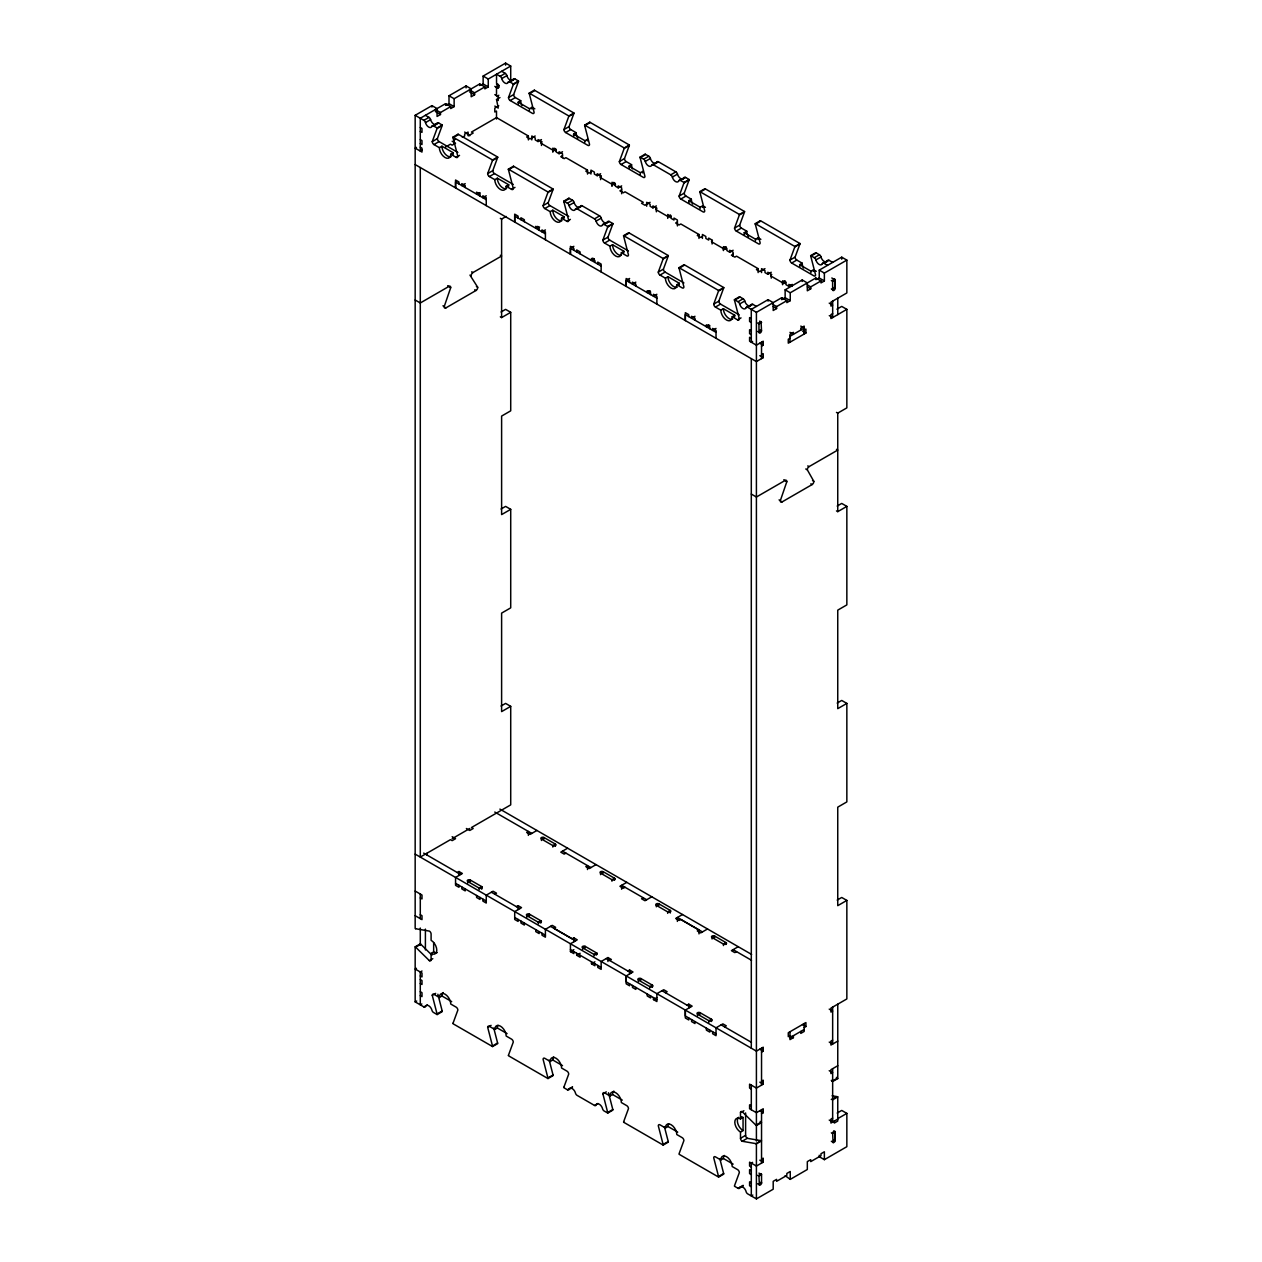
<?xml version="1.0" encoding="UTF-8"?>
<svg xmlns="http://www.w3.org/2000/svg" width="1262" height="1262" viewBox="0 0 1262 1262"><rect width="100%" height="100%" fill="white"/><g stroke="black" fill="none" stroke-linecap="round" stroke-linejoin="round"><path stroke-width="1.5" d="M469.953 275.1L477.683 287.231A2.414 1.388 -60 0 1 475.995 290.497L445.912 307.881A2.414 1.388 -60 0 1 444.224 306.556L450.676 287.72A2.414 1.388 -60 0 0 448.988 286.395L447.71 285.654M805.755 468.975L807.365 469.906L813.801 481.295A2.414 1.388 -60 0 1 812.129 484.561L782.03 501.945A2.414 1.388 -60 0 1 780.342 500.62L786.794 481.784A2.414 1.388 -60 0 0 785.106 480.459L783.828 479.718M432.251 141.596L437.062 128.519L442.173 125.569L437.362 138.646L432.251 141.596A2.414 1.388 60 0 0 433.954 144.562L439.365 147.67A8.045 4.638 60 0 0 445.044 157.529A8.045 4.638 60 0 0 450.739 154.248L453.295 152.765L441.921 146.203L439.365 147.67M573.879 113.454A2.414 1.388 60 0 0 573.926 113.012L534.347 90.154L529.22 93.12A2.414 1.388 60 0 0 529.299 93.719L534.11 112.35A2.414 1.388 60 0 1 532.39 113.328L510.211 100.534A2.414 1.388 60 0 1 508.507 97.568L513.318 84.491A2.414 1.388 60 0 0 513.382 83.97L518.508 81.02L514.912 78.938A2.414 1.388 60 0 0 513.303 79.317A4.827 2.792 60 0 1 510.085 80.09A4.827 2.792 60 0 1 506.867 75.61A2.414 1.388 60 0 0 505.257 73.37L501.661 71.287M508.507 97.568L513.634 94.618L518.43 81.541L513.318 84.491M494.783 179.677L497.338 178.194L508.712 184.757L506.157 186.24A8.045 4.638 60 0 1 500.462 189.521A8.045 4.638 60 0 1 494.783 179.677L489.372 176.554A2.414 1.388 60 0 1 487.668 173.604L492.48 160.526A2.414 1.388 60 0 0 492.543 159.99L497.67 157.04L458.09 134.182L452.963 137.148A2.414 1.388 60 0 0 453.042 137.747L457.838 156.378A2.414 1.388 60 0 1 456.134 157.356L450.739 154.248M487.668 173.604L492.795 170.638L497.591 157.561L492.48 160.526M563.94 129.576L568.736 116.498L573.863 113.533L569.052 126.61L563.94 129.576A2.414 1.388 60 0 0 565.644 132.526L587.824 145.335A2.414 1.388 60 0 0 589.528 144.341L584.716 125.711A2.414 1.388 60 0 1 584.653 125.112L589.764 122.162L629.359 145.004A2.414 1.388 60 0 1 629.312 145.445L624.469 158.618L619.358 161.568A2.414 1.388 60 0 0 621.062 164.517L643.241 177.327A2.414 1.388 60 0 0 644.945 176.349L640.149 157.718A2.414 1.388 60 0 1 640.071 157.119L645.197 154.153L648.794 156.236A2.414 1.388 60 0 1 650.403 158.476A4.827 2.792 60 0 0 653.621 162.956A4.827 2.792 60 0 0 656.839 162.199A2.414 1.388 60 0 1 658.448 161.804L675.88 171.869A2.414 1.388 60 0 1 677.489 174.109A4.827 2.792 60 0 0 680.707 178.605A4.827 2.792 60 0 0 683.925 177.832A2.414 1.388 60 0 1 685.534 177.437L689.131 179.519A2.414 1.388 60 0 1 689.084 179.961M550.2 211.669L552.772 210.202L564.146 216.764L561.574 218.247A8.045 4.638 60 0 1 555.895 221.528A8.045 4.638 60 0 1 550.2 211.669L544.805 208.545A2.414 1.388 60 0 1 543.102 205.596L547.897 192.518A2.414 1.388 60 0 0 547.976 191.998L553.087 189.048L513.508 166.19L508.381 169.14A2.414 1.388 60 0 0 508.46 169.739L513.271 188.369A2.414 1.388 60 0 1 511.552 189.363L506.157 186.24M543.102 205.596L548.213 202.646L553.024 189.568A2.414 1.388 60 0 0 553.087 189.048M619.358 161.568L624.169 148.49A2.414 1.388 60 0 0 624.233 147.969L629.359 145.004M609.972 246.185L612.543 244.702L623.917 251.28L621.361 252.747A8.045 4.638 60 0 1 615.667 256.028A8.045 4.638 60 0 1 609.972 246.185L604.577 243.061A2.414 1.388 60 0 1 602.873 240.111L607.669 227.034A2.414 1.388 60 0 0 607.748 226.513L612.859 223.548L609.262 221.481A2.414 1.388 60 0 0 607.653 221.86A4.827 2.792 60 0 1 604.435 222.633A4.827 2.792 60 0 1 601.217 218.137A2.414 1.388 60 0 0 599.608 215.897L582.176 205.832A2.414 1.388 60 0 0 580.567 206.227A4.827 2.792 60 0 1 577.349 206.984A4.827 2.792 60 0 1 574.131 202.504A2.414 1.388 60 0 0 572.522 200.264L568.925 198.181L563.814 201.147A2.414 1.388 60 0 0 563.877 201.746L568.689 220.377A2.414 1.388 60 0 1 566.985 221.355L561.574 218.247M602.873 240.111L607.984 237.146L612.796 224.068A2.414 1.388 60 0 0 612.859 223.548M679.13 196.083L683.941 183.006L689.052 180.04L684.256 193.118L679.13 196.083A2.414 1.388 60 0 0 680.833 199.033L703.013 211.842A2.414 1.388 60 0 0 704.717 210.849L699.921 192.234A2.414 1.388 60 0 1 699.842 191.619L704.969 188.669L744.548 211.527A2.414 1.388 60 0 1 744.501 211.953M658.291 272.103L663.102 259.025L668.213 256.076L663.418 269.153L658.291 272.103A2.414 1.388 60 0 0 659.994 275.069L665.405 278.176A8.045 4.638 60 0 0 671.084 288.036A8.045 4.638 60 0 0 676.779 284.755L679.335 283.272L667.961 276.709L665.405 278.176M799.919 243.945A2.414 1.388 60 0 0 799.966 243.519L760.387 220.661L755.275 223.626A2.414 1.388 60 0 0 755.339 224.226L760.15 242.856A2.414 1.388 60 0 1 758.446 243.834L736.267 231.041A2.414 1.388 60 0 1 734.547 228.075L739.358 214.997A2.414 1.388 60 0 0 739.437 214.477L744.548 211.527M734.547 228.075L739.674 225.125L744.485 212.048L739.358 214.997M713.724 304.11L718.52 291.033L723.647 288.067L718.835 301.145L713.724 304.11A2.414 1.388 60 0 0 715.428 307.06L720.823 310.184A8.045 4.638 60 0 0 726.518 320.027A8.045 4.638 60 0 0 732.197 316.746L734.752 315.263L723.378 308.701L720.823 310.184M453.042 1023.198L457.854 1010.105A2.414 1.388 60 0 0 456.15 1007.155L450.739 1004.031A8.045 4.638 60 0 0 445.06 994.188A8.045 4.638 60 0 0 439.365 997.469L433.97 994.346A2.414 1.388 60 0 0 432.267 995.339L437.062 1013.97A2.414 1.388 60 0 1 437.141 1014.569L442.252 1011.619A2.414 1.388 60 0 0 442.189 1011.004L437.867 994.235M789.98 260.082L794.776 246.989L799.903 244.039L795.092 257.117L789.98 260.082A2.414 1.388 60 0 0 791.684 263.032L813.864 275.842A2.414 1.388 60 0 0 815.567 274.848L810.772 256.218A2.414 1.388 60 0 1 810.693 255.618L815.82 252.668L819.417 254.735A2.414 1.388 60 0 1 821.026 256.991A4.827 2.792 60 0 0 824.244 261.471A4.827 2.792 60 0 0 827.462 260.698A2.414 1.388 60 0 1 829.055 260.319L832.668 262.386M508.476 1055.19L513.271 1042.112A2.414 1.388 60 0 0 511.567 1039.147L506.172 1036.039A8.045 4.638 60 0 0 500.478 1026.18A8.045 4.638 60 0 0 494.799 1029.461L489.388 1026.353A2.414 1.388 60 0 0 487.684 1027.331L492.495 1045.961A2.414 1.388 60 0 1 492.559 1046.561L497.685 1043.611A2.414 1.388 60 0 0 497.607 1043.011L493.757 1028.104M563.893 1087.181L568.705 1074.104A2.414 1.388 60 0 0 567.001 1071.154L561.59 1068.031A8.045 4.638 60 0 0 555.911 1058.187A8.045 4.638 60 0 0 550.216 1061.468L544.821 1058.345A2.414 1.388 60 0 0 543.102 1059.339L547.913 1077.953A2.414 1.388 60 0 1 547.992 1078.568L553.103 1075.603A2.414 1.388 60 0 0 553.04 1075.003L549.191 1060.096M623.665 1121.697L628.476 1108.62A2.414 1.388 60 0 0 626.772 1105.67L621.361 1102.546A8.045 4.638 60 0 0 615.682 1092.687A8.045 4.638 60 0 0 609.988 1095.984L604.593 1092.86A2.414 1.388 60 0 0 602.889 1093.838L607.685 1112.469A2.414 1.388 60 0 1 607.763 1113.068L612.875 1110.118A2.414 1.388 60 0 0 612.811 1109.519L608.489 1092.75M415.577 928.706A2.414 1.388 60 0 1 415.166 928.532L415.166 115.315L431.951 105.629L437.062 108.579L437.062 116.451L440.485 114.495L440.485 112.523L450.723 106.607L450.723 108.579L454.131 106.607L454.131 98.72L449.004 95.77L449.004 103.658L454.131 106.607M449.004 95.77L466.072 85.926L471.183 88.876L471.183 96.764L474.607 94.792L474.607 92.82L484.845 86.904L484.845 88.876L488.252 86.904L488.252 79.033L510.716 66.05L510.716 80.421M488.252 86.904L483.141 83.955L483.141 76.067L505.605 63.1L510.716 66.05M450.723 106.607L445.596 103.658L420.278 118.265L420.293 151.093L421.997 150.115M454.131 98.72L479.718 83.955L484.845 86.904M446.022 105.377L449.004 103.658M480.996 85.185L483.141 83.955M415.166 115.315L423.874 120.347L429.001 117.398A2.414 1.388 60 0 1 430.61 119.638A4.827 2.792 60 0 0 433.812 124.118A4.827 2.792 60 0 0 437.031 123.345A2.414 1.388 60 0 1 438.64 122.966L442.236 125.048A2.414 1.388 60 0 1 442.205 125.474M494.83 86.384L498.238 88.356L498.238 84.428L496.534 83.434L496.534 74.237L500.131 76.319L505.257 73.37M423.874 120.347A2.414 1.388 60 0 1 425.483 122.588L430.61 119.638M500.131 76.319A2.414 1.388 60 0 1 501.74 78.559L506.867 75.61M425.483 122.588A4.827 2.792 60 0 0 428.701 127.068A4.827 2.792 60 0 0 431.919 126.31L437.031 123.345M501.74 78.559A4.827 2.792 60 0 0 504.958 83.04A4.827 2.792 60 0 0 508.176 82.282L513.303 79.317M431.919 126.31A2.414 1.388 60 0 1 433.529 125.916L438.64 122.966M508.176 82.282A2.414 1.388 60 0 1 509.785 81.888L514.912 78.938M437.078 128.424A2.414 1.388 60 0 0 437.125 127.998L442.236 125.048M494.83 106.087L498.238 108.059L496.534 99.524L499.957 97.553M416.444 147.402L415.166 148.143L421.981 152.087L421.981 148.159L420.278 147.165M498.774 105.787L494.799 108.09L494.799 112.018L496.502 111.04L496.502 119.038M433.954 144.562L439.081 141.596L457.838 152.434M510.211 100.534L515.338 97.568L520.733 100.692A8.045 4.638 60 0 0 522.011 105.566M453.042 137.747L458.153 134.797A2.414 1.388 60 0 1 458.09 134.182M529.299 93.719L534.41 90.769A2.414 1.388 60 0 1 534.347 90.154M518.398 104.099A8.045 4.638 60 0 1 518.177 102.175L520.733 100.692M454.919 139.64L453.863 140.256L453.863 144.199M445.439 147.086L450.439 144.199L452.159 145.177L455.566 143.205L452.159 141.249M462.349 137.321L464.668 135.996L464.668 134.024L468.076 132.053L468.076 135.744M468.612 135.681L473.187 133.031L471.483 132.053L496.518 117.603L528.368 135.996L528.368 139.924M529.33 110.409A8.045 4.638 60 0 0 529.551 108.737L532.107 107.254L534.82 108.816M456.134 157.356L459.542 155.4M528.368 135.996L526.648 136.974L530.072 138.946L535.183 135.996M568.768 116.404A2.414 1.388 60 0 0 568.815 115.962L573.926 113.012M465.205 183.621L461.797 185.593L461.797 183.621L465.205 185.593L465.205 187.549M531.807 139.908L531.807 135.981L535.214 137.937L535.214 139.908L538.054 141.549L541.461 139.593M489.372 176.554L494.499 173.604L513.271 184.441M565.644 132.526L570.755 129.576L576.166 132.684A8.045 4.638 60 0 0 577.822 138.299M508.46 169.739L513.571 166.789A2.414 1.388 60 0 1 513.508 166.19M584.716 125.711L589.843 122.761A2.414 1.388 60 0 1 589.764 122.162M573.816 136.107A8.045 4.638 60 0 1 573.595 134.166L576.166 132.684M480.254 192.928A1.814 1.041 0 0 1 479.166 192.629L476.579 194.127L476.579 192.155L480.002 194.127L480.002 196.099M486.249 195.768L482.841 197.74L482.841 195.768L486.249 197.74L486.249 205.611M552.835 152.071L552.835 148.127L556.258 150.099L556.258 152.071L559.098 153.712L562.505 151.74M584.763 142.417A8.045 4.638 60 0 0 584.969 140.729L587.54 139.262A8.045 4.638 60 0 1 587.319 140.934M562.489 155.683L560.785 156.677L564.193 158.649L565.897 157.655L587.508 170.133L587.508 174.077M511.552 189.363L514.975 187.391M500.336 218.326L501.613 219.067L506.172 216.449M547.897 192.518L553.024 189.568M624.169 148.49L629.281 145.54M587.508 170.133L585.805 171.127L589.212 173.099L590.916 172.105M590.947 174.061L590.947 170.118L594.355 172.089L594.355 174.061L597.21 175.702L600.617 173.73M544.805 208.545L549.917 205.596L568.689 216.433M621.062 164.517L626.189 161.568L631.584 164.691A8.045 4.638 60 0 0 632.514 168.824M563.877 201.746L569.004 198.797A2.414 1.388 60 0 1 568.925 198.181M640.149 157.718L645.261 154.769A2.414 1.388 60 0 1 645.197 154.153M629.249 168.098A8.045 4.638 60 0 1 629.028 166.174L631.584 164.691M563.814 201.147L567.411 203.214L572.522 200.264M640.071 157.119L643.667 159.186L648.794 156.236M567.411 203.214A2.414 1.388 60 0 1 569.02 205.454L574.131 202.504M643.667 159.186A2.414 1.388 60 0 1 645.276 161.426L650.403 158.476M569.02 205.454A4.827 2.792 60 0 0 572.238 209.949A4.827 2.792 60 0 0 575.456 209.176L580.567 206.227M645.276 161.426A4.827 2.792 60 0 0 648.494 165.921A4.827 2.792 60 0 0 651.713 165.148L656.839 162.199M575.456 209.176A2.414 1.388 60 0 1 577.065 208.798L582.176 205.832M651.713 165.148A2.414 1.388 60 0 1 653.322 164.754L658.448 161.804M640.181 174.408A8.045 4.638 60 0 0 640.402 172.736L642.957 171.253A8.045 4.638 60 0 1 642.737 172.941M545.405 229.921L541.982 231.877L541.982 229.921L545.405 231.877L545.405 239.764M611.991 186.208L611.991 182.28L615.399 184.236L615.399 186.208L618.254 187.849L621.661 185.877M448.988 286.395L420.293 302.975L415.166 300.009M471.231 275.842A2.414 1.388 -60 0 1 472.919 272.576L501.613 256.012L500.336 255.271M566.985 221.355L570.392 219.383M621.63 189.836L619.926 190.83L623.333 192.802L625.053 191.808L643.257 202.314L641.553 203.292L644.961 205.264L650.088 202.314M577.065 208.798L594.497 218.862L599.608 215.897M653.322 164.754L670.753 174.834L675.88 171.869M594.497 218.862A2.414 1.388 60 0 1 596.106 221.102L601.217 218.137M670.753 174.834A2.414 1.388 60 0 1 672.362 177.074L677.489 174.109M596.106 221.102A4.827 2.792 60 0 0 599.324 225.582A4.827 2.792 60 0 0 602.542 224.81L607.653 221.86M672.362 177.074A4.827 2.792 60 0 0 675.58 181.554A4.827 2.792 60 0 0 678.798 180.781L683.925 177.832M602.542 224.81A2.414 1.388 60 0 1 604.151 224.431L609.262 221.481M678.798 180.781A2.414 1.388 60 0 1 680.407 180.403L685.534 177.437M573.831 250.27L573.831 248.298L570.424 246.327L570.424 254.214L570.44 248.298L573.847 246.327M683.957 182.911A2.414 1.388 60 0 0 684.004 182.469L689.131 179.519M607.669 227.034L612.796 224.068M646.68 206.242L646.68 202.299L650.104 204.27L650.104 206.242L652.943 207.883L656.35 205.911M604.577 243.061L609.688 240.111L628.46 250.949M680.833 199.033L685.96 196.083L691.355 199.207A8.045 4.638 60 0 0 692.633 204.065M621.361 252.747L626.757 255.87A2.414 1.388 60 0 0 628.46 254.877L623.665 236.262A2.414 1.388 60 0 1 623.586 235.647L628.697 232.697L668.292 255.555A2.414 1.388 60 0 1 668.245 255.981M623.665 236.262L628.776 233.296A2.414 1.388 60 0 1 628.697 232.697M699.921 192.234L705.032 189.268A2.414 1.388 60 0 1 704.969 188.669M689.02 202.614A8.045 4.638 60 0 1 688.8 200.674L691.355 199.207M501.046 311.998L505.605 309.364L510.716 312.329L510.716 410.828L501.613 416.081L501.613 514.596L510.716 509.343L510.716 607.858L501.613 613.111L501.613 711.61L510.716 706.357L510.716 804.872L471.483 827.525L473.187 828.503L469.779 830.475L466.372 828.503M594.023 258.978L591.468 260.445L591.468 258.473L594.875 260.445L594.875 262.417M500.336 316.841L501.613 317.582L510.716 312.329M699.953 208.924A8.045 4.638 60 0 0 700.173 207.236L702.729 205.769L705.442 207.331M677.378 222.017L675.675 222.995L679.082 224.967L680.802 223.973L698.99 234.495L698.99 238.439M698.99 234.495L697.271 235.473L700.694 237.445L702.398 236.467M663.118 258.931A2.414 1.388 60 0 0 663.165 258.505L668.292 255.555M626.189 286.379L626.189 280.464L629.596 278.492M635.827 282.12L632.42 284.092L632.42 282.12L635.827 284.092L635.827 286.064M659.994 275.069L665.121 272.103L683.894 282.94M736.267 231.041L741.378 228.075L746.788 231.198A8.045 4.638 60 0 0 748.445 236.799M676.779 284.755L682.174 287.862A2.414 1.388 60 0 0 683.894 286.884L679.082 268.254A2.414 1.388 60 0 1 679.003 267.654L684.13 264.689L723.71 287.547A2.414 1.388 60 0 1 723.662 287.988M679.082 268.254L684.193 265.304A2.414 1.388 60 0 1 684.13 264.689M755.339 224.226L760.465 221.276A2.414 1.388 60 0 1 760.387 220.661M744.438 234.606A8.045 4.638 60 0 1 744.217 232.681L746.788 231.198M649.756 291.159L647.201 292.626L647.201 290.654L650.608 292.626L650.608 294.598M656.871 294.267L653.464 296.239L653.464 294.267L656.871 296.239L656.871 304.126M723.457 250.57L723.457 246.626L726.88 248.598L726.88 250.57L729.72 252.211L733.127 250.239M755.37 240.916A8.045 4.638 60 0 0 755.591 239.244L758.162 237.761L760.86 239.323M733.112 254.198L731.408 255.176L734.815 257.148L736.519 256.17L758.131 268.648L758.131 272.592M718.551 290.938A2.414 1.388 60 0 0 718.599 290.497L723.71 287.547M794.808 246.91A2.414 1.388 60 0 0 794.855 246.469L799.966 243.519M758.131 268.648L756.427 269.626L759.834 271.598L764.961 268.648M694.983 316.273L691.56 318.245L691.56 316.273L694.983 318.245L694.983 320.217M761.57 272.576L761.57 268.632L764.977 270.604L764.977 272.576L767.832 274.217L771.24 272.245M715.428 307.06L720.539 304.11L739.311 314.948M791.684 263.032L796.795 260.082L802.206 263.19A8.045 4.638 60 0 0 803.484 268.065M732.197 316.746L737.607 319.87A2.414 1.388 60 0 0 739.311 318.876L734.5 300.246A2.414 1.388 60 0 1 734.437 299.646L739.548 296.696L743.144 298.763A2.414 1.388 60 0 1 744.754 301.019A4.827 2.792 60 0 0 747.972 305.499A4.827 2.792 60 0 0 751.19 304.726A2.414 1.388 60 0 1 752.799 304.347L756.395 306.414M734.5 300.246L739.627 297.296A2.414 1.388 60 0 1 739.548 296.696M810.772 256.218L815.883 253.268A2.414 1.388 60 0 1 815.82 252.668M799.871 266.613A8.045 4.638 60 0 1 799.651 264.673L802.206 263.19M734.437 299.646L738.033 301.728L743.144 298.763M810.693 255.618L814.29 257.7L819.417 254.735M738.033 301.728A2.414 1.388 60 0 1 739.642 303.968L744.754 301.019M814.29 257.7A2.414 1.388 60 0 1 815.899 259.94L821.026 256.991M739.642 303.968A4.827 2.792 60 0 0 742.861 308.449A4.827 2.792 60 0 0 746.079 307.676L751.19 304.726M815.899 259.94A4.827 2.792 60 0 0 819.117 264.421A4.827 2.792 60 0 0 822.335 263.648L827.462 260.698M746.079 307.676A2.414 1.388 60 0 1 747.688 307.297L752.799 304.347M822.335 263.648A2.414 1.388 60 0 1 823.944 263.269L829.055 260.319M810.803 272.923A8.045 4.638 60 0 0 811.024 271.235L813.58 269.768L816.277 271.33M716.027 328.42L712.604 330.392L712.604 328.42L716.027 330.392L716.027 338.279M782.614 284.723L782.614 280.779L786.021 282.751L786.021 284.723L788.876 286.364L792.284 284.392M790.249 300.671L785.138 297.706L785.138 289.834L790.249 292.784L790.249 300.671L786.841 302.643L786.841 300.671L776.603 306.571L776.603 308.543L773.196 310.515L773.196 302.643L768.069 299.678L751.284 309.379L751.3 342.207L752.578 341.466M785.138 289.834L802.19 279.975L807.317 282.94L807.317 290.812L810.725 288.84L810.725 286.868L820.963 280.969L820.963 282.94L824.37 280.969L824.37 273.081L846.849 260.114L846.849 292.958L830.917 302.139L830.917 306.082L832.62 305.104L829.213 303.132M824.37 280.969L819.259 278.003L819.259 270.131L841.722 257.164L846.849 260.114M737.607 319.87L741.015 317.898M747.688 307.297L756.411 312.329L781.714 297.706L786.841 300.671M790.249 292.784L815.851 278.003L820.963 280.969M781.714 299.678L785.138 297.706M816.703 279.486L819.259 278.003M758.967 323.987L761.522 322.504M832.668 281.442L835.223 279.959L835.223 288.162L832.668 289.645M761.538 346.151L763.242 345.157L763.242 341.213L756.395 345.173L749.581 341.229L749.581 337.285L751.284 338.263M789.98 336.291L804.194 328.073L800.786 326.101M836.943 309.174L841.722 306.414L846.849 309.364L846.849 407.878L837.747 413.131L836.469 412.39M761.538 354.685L763.242 353.691L763.242 357.635L756.395 361.579L415.151 164.565M789.98 338.263L788.277 339.241L788.277 343.185L805.913 333.01L805.913 329.066L804.194 330.045M832.62 313.639L830.917 314.617L830.917 318.56L846.849 309.364M501.046 509.012L505.605 506.393L510.716 509.343M785.106 480.459L756.411 497.023L751.3 494.073M807.365 469.906A2.414 1.388 -60 0 1 809.037 466.64L837.747 450.077L836.469 449.335M837.179 506.062L841.722 503.428L846.849 506.393L846.849 604.892L837.747 610.145L837.747 708.66L846.849 703.407L846.849 801.906L837.747 807.159L837.747 905.674L846.849 900.421L846.849 998.936L830.917 1008.117L830.917 1012.061L832.62 1011.083L829.213 1009.111M501.046 706.026L505.605 703.407L510.716 706.357M836.469 510.905L837.747 511.646L846.849 506.393M452.159 838.678L469.779 828.503M457.27 872.499L458.974 871.521L462.381 873.493L455.55 877.437L415.166 854.122M536.902 830.459L530.072 834.419L526.648 832.447L528.368 831.453L528.368 835.397M567.616 848.19L560.785 852.15L564.193 854.122L565.897 853.128M494.799 894.174L496.518 893.196L493.095 891.224L486.264 895.168L486.264 903.056L482.857 901.084L482.857 899.112M437.141 1014.569L433.544 1012.487A2.414 1.388 60 0 1 431.935 1010.247A4.827 2.792 60 0 0 428.717 1005.767A4.827 2.792 60 0 0 425.499 1006.54A2.414 1.388 60 0 1 423.89 1006.918L415.166 1001.886L415.166 946.816L420.293 943.866A2.414 1.388 60 0 1 420.782 944.228L431.935 955.176M837.179 703.076L841.722 700.442L846.849 703.407M415.166 946.816A2.414 1.388 60 0 1 415.655 947.178L420.782 944.228M415.655 947.178L429.395 960.666A2.414 1.388 60 0 0 431.099 959.672L431.099 953.441L433.655 951.958A8.045 4.638 60 0 0 437.236 952.558M516.426 906.652L518.13 905.674L521.537 907.63L514.707 911.59L455.566 877.421L455.55 885.325L458.958 887.281L458.958 885.325M416.444 968.317L415.166 969.042L421.997 972.986L421.997 976.93L420.293 975.952M429.395 960.666L432.803 958.694M596.058 864.612L589.212 868.556L585.805 866.6L587.508 865.606L587.508 869.55M421.997 971.014L420.293 972.008L420.293 1004.836L421.823 1003.953M415.166 1001.886L416.712 1001.003M626.772 882.343L619.926 886.287L623.333 888.259L625.053 887.281M432.267 995.339L435.674 993.368M439.365 997.469L441.937 995.986A8.045 4.638 60 0 1 443.199 992.579M423.89 1006.918L427.297 1004.946M437.062 1013.97L442.189 1011.004M573.847 951.643L573.847 953.615L570.44 951.643L570.44 943.771L577.255 939.827L573.847 937.855L572.143 938.833L553.955 928.327L555.659 927.333L552.251 925.361L545.405 929.321L545.405 937.193L541.997 935.221L541.997 933.265M643.257 897.787L641.553 898.765L644.961 900.737L651.791 896.793M570.44 951.643L573.847 949.671M576.687 953.283L576.687 955.255L580.11 953.283M591.484 961.818L591.484 963.789L594.891 961.818M609.672 960.508L611.392 959.53L607.968 957.558L601.154 961.502L601.154 969.374L597.731 967.402L597.731 965.43M682.505 914.524L675.675 918.468L679.082 920.44L680.802 919.446L698.99 929.968L698.99 933.912M487.684 1027.331L491.092 1025.359M494.799 1029.461L497.354 1027.994A8.045 4.638 60 0 1 497.985 1025.343M492.495 1045.961L497.607 1043.011M627.892 971.014L629.596 970.021L633.003 971.992L626.173 975.936L514.707 911.574L514.707 919.462L518.114 921.434L518.114 919.462M698.99 929.968L697.271 930.946L700.694 932.918L707.525 928.974M738.238 946.705L731.408 950.649L734.815 952.621L736.519 951.643M653.464 997.611L653.464 999.583L656.887 997.611M665.421 992.689L667.141 991.695L663.717 989.723L656.887 993.667L656.887 1001.555L653.464 999.583M550.216 1061.468L552.772 1059.985A8.045 4.638 60 0 1 553.702 1056.925M837.179 900.09L841.722 897.471L846.849 900.421M547.913 1077.953L553.04 1075.003M687.033 1005.167L688.752 1004.173L692.16 1006.145L685.313 1010.089L626.189 975.936L626.173 983.824L629.58 985.796L629.58 983.824M563.877 1087.276A2.414 1.388 60 0 0 563.83 1087.718L567.427 1089.784L572.538 1086.834M567.427 1089.784A2.414 1.388 60 0 0 569.036 1089.406L572.443 1087.434M602.889 1093.838L606.296 1091.867M724.577 1026.826L726.281 1025.848L722.874 1023.876L716.027 1027.82L716.027 1035.708L712.62 1033.736L712.62 1031.764M609.988 1095.984L612.543 1094.501A8.045 4.638 60 0 1 613.821 1091.094M569.036 1089.406A4.827 2.792 60 0 1 572.254 1088.633A4.827 2.792 60 0 1 575.472 1093.113A2.414 1.388 60 0 0 577.081 1095.353L594.512 1105.433L597.92 1103.461M607.685 1112.469L612.811 1109.519M761.538 1052.129L763.242 1051.136L763.242 1047.192L756.411 1051.136L685.329 1010.089L685.329 1015.989L716.043 1033.72M804.194 1027.489L805.913 1026.511L805.913 1022.567L788.277 1032.742L788.277 1036.686L789.98 1035.692L793.388 1037.664L793.388 1035.692M789.98 1037.664L804.194 1029.461M793.388 1037.664L789.98 1039.636L789.98 1031.764M664.38 1126.603L668.229 1141.511A2.414 1.388 60 0 1 668.308 1142.126L663.181 1145.076A2.414 1.388 60 0 0 663.118 1144.476L658.307 1125.846A2.414 1.388 60 0 1 660.01 1124.852L665.421 1127.976L667.977 1126.493A8.045 4.638 60 0 1 668.608 1123.843M761.538 1081.187L763.242 1080.193L763.242 1084.137L756.411 1088.081L749.581 1084.137L749.581 1088.081L751.3 1089.059M832.62 1040.14L830.917 1041.118L830.917 1045.062L837.763 1041.103M663.118 1144.476L668.229 1141.511M761.128 1140.706A2.414 1.388 60 0 1 761.538 1140.88L756.411 1143.829A2.414 1.388 60 0 0 756.017 1143.656L742.198 1141.258A2.414 1.388 60 0 1 740.494 1138.308L740.494 1132.061A8.045 4.638 60 0 1 734.799 1122.218A8.045 4.638 60 0 1 740.494 1118.921L740.494 1112.69L743.902 1110.718M740.494 1118.921L743.05 1117.454L743.05 1130.578L740.494 1132.061M837.763 1065.743L830.917 1069.687L830.917 1073.631L832.62 1072.653L829.213 1070.681M761.538 1113.683L763.242 1112.705L763.242 1108.762L756.411 1112.705L749.581 1108.762L749.581 1104.818L751.3 1105.812M755.922 1125.183L761.049 1122.218A2.414 1.388 60 0 0 761.538 1122.596L756.411 1125.546A2.414 1.388 60 0 1 755.922 1125.183L742.198 1111.712A2.414 1.388 60 0 0 740.494 1112.69M832.163 1081.171L837.274 1078.205A2.414 1.388 60 0 0 837.763 1078.568L832.652 1081.534A2.414 1.388 60 0 1 832.163 1081.171L831.295 1080.319M740.494 1138.308L745.605 1135.343L745.605 1112.942M742.198 1141.258L747.309 1138.308L761.049 1140.674L755.922 1143.64M719.813 1158.611L723.647 1173.518A2.414 1.388 60 0 1 723.725 1174.117L718.599 1177.067A2.414 1.388 60 0 0 718.535 1176.468L713.724 1157.838A2.414 1.388 60 0 1 715.428 1156.86L720.839 1159.967L723.394 1158.5A8.045 4.638 60 0 1 724.325 1155.44M834.324 1121.082L834.324 1123.054L837.747 1121.082L837.763 1096.867L832.652 1099.817A2.414 1.388 60 0 0 832.257 1099.644M718.535 1176.468L723.647 1173.518M837.179 1113.052L841.722 1110.434L846.849 1113.384L846.849 1146.685L824.37 1159.668L819.259 1156.702L819.259 1155.235M752.578 1162.365L751.3 1163.107L751.3 1195.95L752.83 1195.051M761.538 1159.163L763.242 1158.185L763.242 1162.128L756.411 1166.056L749.581 1162.128L749.581 1166.056L751.3 1167.05M832.62 1118.116L830.917 1119.11L830.917 1123.054L837.763 1119.094M837.747 1118.637L846.849 1113.384M720.839 1159.967A8.045 4.638 60 0 1 726.533 1156.686A8.045 4.638 60 0 1 732.212 1166.545L737.623 1169.653A2.414 1.388 60 0 1 739.327 1172.619L734.516 1185.696A2.414 1.388 60 0 0 734.452 1186.217L738.049 1188.299L743.16 1185.333M738.049 1188.299A2.414 1.388 60 0 0 739.658 1187.905L743.066 1185.933M758.967 1184.292L761.538 1182.809M832.652 1141.747L835.207 1140.28L835.207 1132.061L832.652 1133.544L833.109 1142.709M739.658 1187.905A4.827 2.792 60 0 1 742.876 1187.148A4.827 2.792 60 0 1 746.094 1191.628A2.414 1.388 60 0 0 747.703 1193.868L756.411 1198.9L773.196 1189.214L773.196 1181.327L776.603 1179.355L776.603 1181.327L786.841 1175.427L786.841 1173.455L790.249 1171.483L790.249 1179.371L785.138 1175.663M790.249 1179.371L807.317 1169.511L807.317 1161.624L810.725 1159.668L810.725 1161.624L820.963 1155.724L820.963 1153.752L824.37 1151.78L824.37 1159.668M415.655 928.737L429.395 931.104A2.414 1.388 60 0 1 431.099 934.069L431.099 940.3A8.045 4.638 60 0 1 436.778 950.16A8.045 4.638 60 0 1 431.099 953.441M832.131 1095.779L837.274 1096.662L831.295 1099.47M498.585 84.98L499.058 87.457M834.703 279.044L835.176 288.193A1.814 1.041 -60 0 1 833.898 290.402A1.814 1.041 -60 0 1 832.62 289.661L831.342 288.935M761.049 321.558L761.522 330.723A1.814 1.041 -60 0 1 760.245 332.931A1.814 1.041 -60 0 1 758.967 332.19L757.689 331.449M759.361 1185.207L758.967 1176.074A1.814 1.041 -60 0 1 760.245 1173.865A1.814 1.041 -60 0 1 761.538 1174.606L761.538 1183.046L760.245 1182.32M509.785 81.888L513.382 83.97M529.22 93.12L568.815 115.962M584.653 125.112L624.233 147.969M680.407 180.403L684.004 182.469M699.842 191.619L739.437 214.477M755.275 223.626L794.855 246.469M823.944 263.269L827.541 265.351M483.141 76.067L488.252 79.033M819.259 270.131L824.37 273.081M496.502 84.207L499.058 85.674M831.816 277.987L835.223 279.959M831.342 280.479L832.62 281.221L832.62 289.661M518.177 102.175L529.551 108.737M573.595 134.166L584.969 140.729M629.028 166.174L640.402 172.736M688.8 200.674L700.173 207.236M744.217 232.681L755.591 239.244M799.651 264.673L811.024 271.235M833.898 287.452L835.176 288.193M494.83 94.603L498.238 96.575L498.238 100.518L496.534 99.524M469.48 89.854L474.607 92.82M807.317 284.912L810.725 286.868M469.48 91.826L474.607 94.792M807.317 286.868L810.725 288.84M554.665 148.222L555.375 150.841M613.821 182.375L614.531 184.993M725.287 246.721L725.997 247.131A1.814 1.041 0 0 1 726.297 247.368M784.443 280.874L785.153 281.284A1.814 1.041 0 0 1 785.595 281.71M792.284 286.364L788.876 284.392L788.876 286.364M555.375 148.632A1.814 1.041 0 0 1 555.375 150.115A1.814 1.041 0 0 1 552.819 150.115L541.445 143.537A1.814 1.041 0 0 1 541.997 141.849M614.531 182.785A1.814 1.041 0 0 1 614.531 184.252A1.814 1.041 0 0 1 611.96 184.252L600.586 177.69A1.814 1.041 0 0 1 601.327 175.954M726.518 247.983A1.814 1.041 0 0 1 723.442 248.614L712.068 242.052A1.814 1.041 0 0 1 712.462 240.395M785.674 282.025A1.814 1.041 0 0 1 782.582 282.767L771.208 276.204A1.814 1.041 0 0 1 771.776 274.501M829.292 315.61L832.668 317.551L832.668 301.145M435.358 109.557L440.485 112.523M773.196 304.599L776.603 306.571M435.358 111.529L440.485 114.495M773.196 306.571L776.603 308.543M464.668 132.053L469.779 135.744M802.49 331.038L805.913 333.01M425.389 115.315L429.001 117.398M433.529 125.916L437.125 127.998M452.963 137.148L492.543 159.99M508.381 169.14L547.976 191.998M604.151 224.431L607.748 226.513M623.586 235.647L663.165 258.505M679.003 267.654L718.599 290.497M789.98 332.348L793.388 334.32L793.388 332.348L789.98 334.32L789.98 342.191M759.614 321.147L761.538 322.252M420.278 127.462L421.981 128.456L421.981 132.384L420.278 131.406M751.284 318.576L749.581 317.582L749.581 321.526L751.284 322.504M757.689 322.993L758.967 323.735L758.967 332.19L761.522 330.723L760.245 329.966M420.278 139.609L421.981 140.603L421.981 144.546L420.278 143.552M751.284 330.723L749.581 329.729L749.581 333.673L751.284 334.667M759.819 343.185L763.242 345.157M537.596 226.371L538.322 226.781A1.814 1.041 0 0 0 539.6 227.081M592.619 258.142L594.039 258.962M649.078 290.733L649.788 291.143A1.814 1.041 0 0 0 650.514 291.396M708.219 324.87L708.928 325.28A1.814 1.041 0 0 0 709.843 325.564M759.819 355.663L763.242 357.635M486.28 199.696L455.566 181.965L455.566 187.864L455.535 180.009L458.958 181.98L458.958 183.936M545.421 233.833L514.707 216.102L514.707 222.017L514.691 214.146L518.098 216.117L518.098 218.089M570.44 248.298L601.154 266.03M626.189 280.464L656.903 298.195M716.043 332.348L685.329 314.617L685.329 320.532M471.641 271.835L472.919 272.576M807.759 465.899L809.037 466.64M476.405 286.506L477.683 287.231M812.523 480.554L813.801 481.295M474.717 289.771L475.995 290.497M810.851 483.819L812.129 484.561M449.398 286.979L450.676 287.72M785.516 481.043L786.794 481.784M442.946 305.814L444.224 306.556M779.064 499.878L780.342 500.62M444.634 307.139L445.912 307.881M780.752 501.203L782.03 501.945M499.894 809.1L751.616 954.435M494.767 812.05L531.791 833.425M562.505 851.156L590.932 867.578M646.665 899.743L621.645 885.309L621.645 889.237M702.413 931.924L677.378 917.474L677.378 921.418M733.127 949.655L751.521 960.287M802.49 1024.539L805.913 1026.511M829.229 1042.096L832.652 1044.068L832.652 1007.123M452.159 836.706L455.566 838.678L452.159 840.65L450.439 839.672L420.293 857.072L420.293 167.515M423.653 853.112L460.677 874.487M491.375 892.218L519.818 908.624M550.532 926.355L575.551 940.805M606.265 958.536L631.284 972.986M661.998 990.717L690.44 1007.139M721.154 1024.87L751.442 1042.349M759.819 1049.164L763.242 1051.136M455.566 883.337L486.28 901.068M514.707 917.49L545.421 935.221M570.44 949.671L601.154 967.402M656.903 999.583L626.189 981.852L626.189 975.936M576.687 955.255L580.11 957.227L580.11 955.255M591.484 963.789L594.891 965.761L594.891 963.789M829.229 1120.072L832.652 1122.044L832.652 1068.693M759.819 1082.165L763.242 1084.137M833.583 1131.162L835.176 1132.077L835.176 1140.533L833.898 1139.791M415.166 891.067L421.997 895.01L421.997 898.938L420.293 897.96M831.342 1132.819L832.62 1133.56A1.814 1.041 -60 0 1 833.898 1131.336A1.814 1.041 -60 0 1 835.176 1132.077M831.342 1141.274L832.62 1142.015M420.293 914.713L421.997 915.691L421.997 919.635L415.166 915.691M759.819 1110.734L763.242 1112.705M759.819 1160.157L763.242 1162.128M758.967 1173.124L761.538 1174.606L758.967 1176.074L757.689 1175.348M420.293 979.564L421.997 980.542L421.997 984.486L420.293 983.492M751.3 1170.663L749.581 1169.669L749.581 1173.613L751.3 1174.606M441.937 995.986L451.686 1001.618M497.354 1027.994L507.103 1033.625M552.772 1059.985L562.521 1065.617M612.543 1094.501L622.308 1100.133M667.977 1126.493L677.726 1132.124M723.394 1158.5L733.143 1164.132M757.689 1183.788L758.967 1184.529M420.293 991.711L421.997 992.689L421.997 996.633L420.293 995.639M751.3 1182.809L749.581 1181.831L749.581 1185.759L751.3 1186.753M492.559 1046.561L452.979 1023.719A2.414 1.388 60 0 1 453.026 1023.277M547.992 1078.568L508.397 1055.71A2.414 1.388 60 0 1 508.444 1055.284M607.763 1113.068L604.167 1111.002A2.414 1.388 60 0 1 602.558 1108.762A4.827 2.792 60 0 0 599.34 1104.266A4.827 2.792 60 0 0 596.121 1105.039A2.414 1.388 60 0 1 594.512 1105.433M663.181 1145.076L623.602 1122.218A2.414 1.388 60 0 1 623.649 1121.792M718.599 1177.067L679.019 1154.225A2.414 1.388 60 0 1 679.066 1153.784L683.894 1140.611A2.414 1.388 60 0 0 682.19 1137.661L676.795 1134.538A8.045 4.638 60 0 0 671.1 1124.694A8.045 4.638 60 0 0 665.421 1127.976M836.422 1077.369L837.274 1078.205M760.181 1121.382L761.049 1122.218M841.722 257.164L841.722 259.215M837.779 298.179L837.779 314.601M837.747 413.131L837.747 511.646M837.763 1004.173L837.763 1078.568M815.851 278.003L815.851 279.612M804.194 333.988L804.194 326.101L800.786 328.073L800.786 330.045M804.194 1023.545L804.194 1031.433L800.786 1033.404L800.786 1031.433M802.19 279.975L802.19 281.458M785.153 281.284L785.153 283.508M782.582 282.767L782.582 284.25M781.714 297.706L781.714 299.315M771.24 278.161L771.24 274.217L767.832 272.245L767.832 274.217M768.069 299.678L768.069 301.161M761.522 342.207L761.522 358.629M761.538 1048.186L761.538 1085.115M761.538 1109.755L761.538 1163.107M756.411 312.329L756.411 1141.053M756.411 1143.829L756.411 1198.9M751.3 358.629L751.3 1048.186M751.3 1085.115L751.3 1109.755M733.127 256.154L733.127 252.211L729.72 250.239L729.72 252.211M725.997 247.131L725.997 249.355M725.997 944.449L725.997 942.604L714.623 936.041A1.814 1.041 0 0 0 712.068 936.041A1.814 1.041 0 0 0 712.068 937.524L712.068 938.991M723.442 248.614L723.442 250.097M723.442 945.569L723.442 944.086L712.068 937.524L714.639 936.041L714.623 937.524M712.083 244.008L712.083 240.064L708.676 238.092L708.676 240.064L705.837 238.423L705.837 236.451L702.413 234.48L702.413 238.423M711.5 1021.494L711.5 1019.286L700.11 1012.723L697.555 1014.191L708.928 1020.753A1.814 1.041 0 0 0 711.5 1020.753A1.814 1.041 0 0 0 711.5 1019.286L708.928 1020.769L708.928 1022.236M709.765 328.751L709.765 326.779L706.357 324.807L706.357 326.779L708.913 325.296L708.928 326.763M709.78 1030.123L709.78 1032.095L706.357 1030.123L706.357 1028.151M700.126 1014.191L700.126 1012.708A1.814 1.041 0 0 0 697.555 1012.708A1.814 1.041 0 0 0 697.555 1014.191L697.555 1015.673M694.983 1021.589L694.983 1023.561L691.576 1021.589L691.576 1019.617M688.721 316.604L688.721 314.632L685.313 312.66L685.313 320.532M688.752 1004.173L688.752 1008.117M688.736 1017.977L688.736 1019.948L685.313 1017.977L685.313 1010.089M677.394 225.945L677.394 220.03L673.987 218.058L673.987 220.03L671.147 218.389L671.147 216.417L667.724 214.445L667.724 218.389M670.28 215.313L670.28 217.537M670.28 913.01L670.28 910.423L658.906 903.86A1.814 1.041 0 0 0 656.335 903.86A1.814 1.041 0 0 0 656.335 905.327L656.335 906.81M667.708 913.372L667.708 911.905L670.28 910.423A1.814 1.041 0 0 1 670.28 911.905A1.814 1.041 0 0 1 667.708 911.905L656.335 905.327L658.906 903.86L658.906 905.327M656.35 211.827L656.35 207.883L652.943 205.911L652.943 207.883M652.344 987.341L652.344 985.133L640.954 978.571A1.814 1.041 0 0 0 638.414 978.571A1.814 1.041 0 0 0 638.414 980.038L638.414 981.52M650.624 995.97L650.624 997.942L647.217 995.97L647.217 993.999M649.788 291.143L649.788 292.61M649.788 988.083L649.788 986.6L652.328 985.133A1.814 1.041 0 0 1 652.344 986.6A1.814 1.041 0 0 1 649.788 986.6L638.398 980.053L640.954 978.571L640.97 980.038M635.843 987.436L635.843 989.408L632.436 987.436L632.436 985.464M629.596 970.021L629.596 973.964M629.564 282.451L629.564 280.479L626.157 278.508L626.157 286.395M621.661 193.764L621.661 187.849L618.254 185.877L618.254 187.849M614.531 880.103L614.531 878.257A1.814 1.041 0 0 1 614.531 879.724A1.814 1.041 0 0 1 611.96 879.724L611.96 881.207M611.96 184.252L611.96 185.735M607.968 957.558L607.968 961.502M603.157 873.162L603.157 871.679A1.814 1.041 0 0 0 600.586 871.679A1.814 1.041 0 0 0 600.586 873.162L600.586 874.645M601.138 271.945L601.138 264.058L597.715 262.086L597.715 264.058M600.617 179.646L600.617 175.702L597.21 173.73L597.21 175.702M596.595 954.798L596.595 952.952L585.221 946.39A1.814 1.041 0 0 0 582.665 946.39A1.814 1.041 0 0 0 582.665 947.872L582.665 949.339M594.039 259.341L594.039 260.445M594.039 955.918L594.039 954.435L582.665 947.872L585.221 946.39L585.221 947.872M580.094 253.883L580.094 251.911L576.687 249.939L576.687 251.911M573.847 937.855L573.847 941.799M562.505 157.64L562.505 153.712L559.098 151.74L559.098 153.712M555.375 846.313L555.375 844.104A1.814 1.041 0 0 1 555.375 845.572A1.814 1.041 0 0 1 552.819 845.572L541.445 839.009A1.814 1.041 0 0 1 541.445 837.526A1.814 1.041 0 0 1 544.001 837.526L555.39 844.089L552.835 845.572L552.819 847.054M552.819 150.115L552.819 151.582M544.001 839.009L544.001 837.526L541.461 839.009L541.445 840.492M541.461 145.493L541.461 141.549L538.054 139.593L538.054 141.549M540.877 922.995L540.877 920.771L529.488 914.209A1.814 1.041 0 0 0 526.932 914.209A1.814 1.041 0 0 0 526.932 915.676L526.932 917.158M539.158 931.608L539.158 933.58L535.751 931.608L535.751 929.652M539.142 230.236L539.142 228.264L535.735 226.308L535.735 228.264L538.29 226.797L538.322 228.264M538.322 923.721L538.322 922.254L540.862 920.787A1.814 1.041 0 0 1 540.877 922.254A1.814 1.041 0 0 1 538.322 922.254L526.932 915.691L529.488 914.209L529.504 915.676M524.361 221.702L524.361 219.73L520.938 217.758L520.938 219.73M524.361 923.074L524.361 925.046L520.954 923.074L520.954 921.102M518.13 905.674L518.13 909.602M505.605 63.1L505.605 65.151M501.613 219.067L501.613 317.582M496.502 87.157L496.502 95.612A1.814 1.041 -60 0 0 498.774 95.234M481.721 889.205L481.721 886.618L470.332 880.056A1.814 1.041 0 0 0 467.792 880.056A1.814 1.041 0 0 0 467.792 881.539L467.792 883.006M480.002 897.471L480.002 899.443L476.594 897.471L476.594 895.499M479.718 83.955L479.718 85.548M479.166 192.629L479.166 194.111M479.166 889.584L479.166 888.101L481.705 886.634A1.814 1.041 0 0 1 481.721 888.101A1.814 1.041 0 0 1 479.166 888.101L467.776 881.539L470.332 880.056L470.347 881.539M466.072 85.926L466.072 87.898M465.221 888.921L465.221 890.893L461.813 888.921L461.813 886.965M458.974 871.521L458.974 875.465M445.596 103.658L445.596 105.377M433.655 942.572L433.655 951.958M431.951 105.629L431.951 107.096M427.108 853.144L427.108 855.115M425.404 929.1L425.404 949.955M420.293 894.017L420.293 918.641M420.293 928.043L420.293 945.096M670.579 215.187A1.814 1.041 0 0 1 667.708 216.433L656.335 209.855A1.814 1.041 0 0 1 656.903 208.167M518.508 81.02A2.414 1.388 60 0 1 518.461 81.446M515.338 97.568A2.414 1.388 60 0 1 513.634 94.618M570.755 129.576A2.414 1.388 60 0 1 569.052 126.61M626.189 161.568A2.414 1.388 60 0 1 624.469 158.618M685.96 196.083A2.414 1.388 60 0 1 684.256 193.118M741.378 228.075A2.414 1.388 60 0 1 739.674 225.125M796.795 260.082A2.414 1.388 60 0 1 795.092 257.117M813.58 269.768A8.045 4.638 60 0 1 813.359 271.44M758.162 237.761A8.045 4.638 60 0 1 757.941 239.449M702.729 205.769A8.045 4.638 60 0 1 702.508 207.441M532.107 107.254A8.045 4.638 60 0 1 531.886 108.942M837.369 1096.694A2.414 1.388 60 0 1 837.763 1096.867M832.526 281.237A1.83 1.057 -60 0 1 834.624 279.202M758.872 323.766A1.83 1.057 -60 0 1 760.97 321.731M835.27 1140.501A1.83 1.057 -60 0 1 833.188 1142.536M761.617 1183.03A1.83 1.057 -60 0 1 759.535 1185.065M496.408 87.188A1.83 1.057 -60 0 1 498.49 85.153M439.081 141.596A2.414 1.388 60 0 1 437.362 138.646M497.67 157.04A2.414 1.388 60 0 1 497.622 157.482M494.499 173.604A2.414 1.388 60 0 1 492.795 170.638M549.917 205.596A2.414 1.388 60 0 1 548.213 202.646M609.688 240.111A2.414 1.388 60 0 1 607.984 237.146M665.121 272.103A2.414 1.388 60 0 1 663.418 269.153M720.539 304.11A2.414 1.388 60 0 1 718.835 301.145M732.654 319.16A8.045 4.638 60 0 1 726.628 316.51A8.045 4.638 60 0 1 723.378 308.701M734.752 315.263A8.045 4.638 60 0 1 734.547 316.951M677.237 287.152A8.045 4.638 60 0 1 671.21 284.502A8.045 4.638 60 0 1 667.961 276.709M679.335 283.272A8.045 4.638 60 0 1 679.114 284.944M621.33 255.287A8.045 4.638 60 0 1 615.525 252.211A8.045 4.638 60 0 1 612.543 244.702M623.917 251.28A8.045 4.638 60 0 1 623.696 252.952M562.032 220.645A8.045 4.638 60 0 1 556.006 217.995A8.045 4.638 60 0 1 552.772 210.202M564.146 216.764A8.045 4.638 60 0 1 563.925 218.436M506.614 188.653A8.045 4.638 60 0 1 500.588 186.003A8.045 4.638 60 0 1 497.338 178.194M508.712 184.757A8.045 4.638 60 0 1 508.491 186.445M451.197 156.646A8.045 4.638 60 0 1 445.155 153.996A8.045 4.638 60 0 1 441.921 146.203M453.295 152.765A8.045 4.638 60 0 1 453.074 154.453M747.309 1138.308A2.414 1.388 60 0 1 745.605 1135.343M743.05 1130.578A8.045 4.638 60 0 1 737.907 1123.874A8.045 4.638 60 0 1 738.633 1117.327M741.488 1116.807A8.045 4.638 60 0 1 743.05 1117.454M603.157 871.679L600.602 873.146L611.975 879.724L614.531 878.242L603.157 871.679M596.595 952.952L594.039 954.435A1.814 1.041 0 0 0 596.595 954.435A1.814 1.041 0 0 0 596.595 952.952M726.013 942.604L723.457 944.071A1.814 1.041 0 0 0 725.997 944.086A1.814 1.041 0 0 0 725.997 942.604"/></g></svg>
